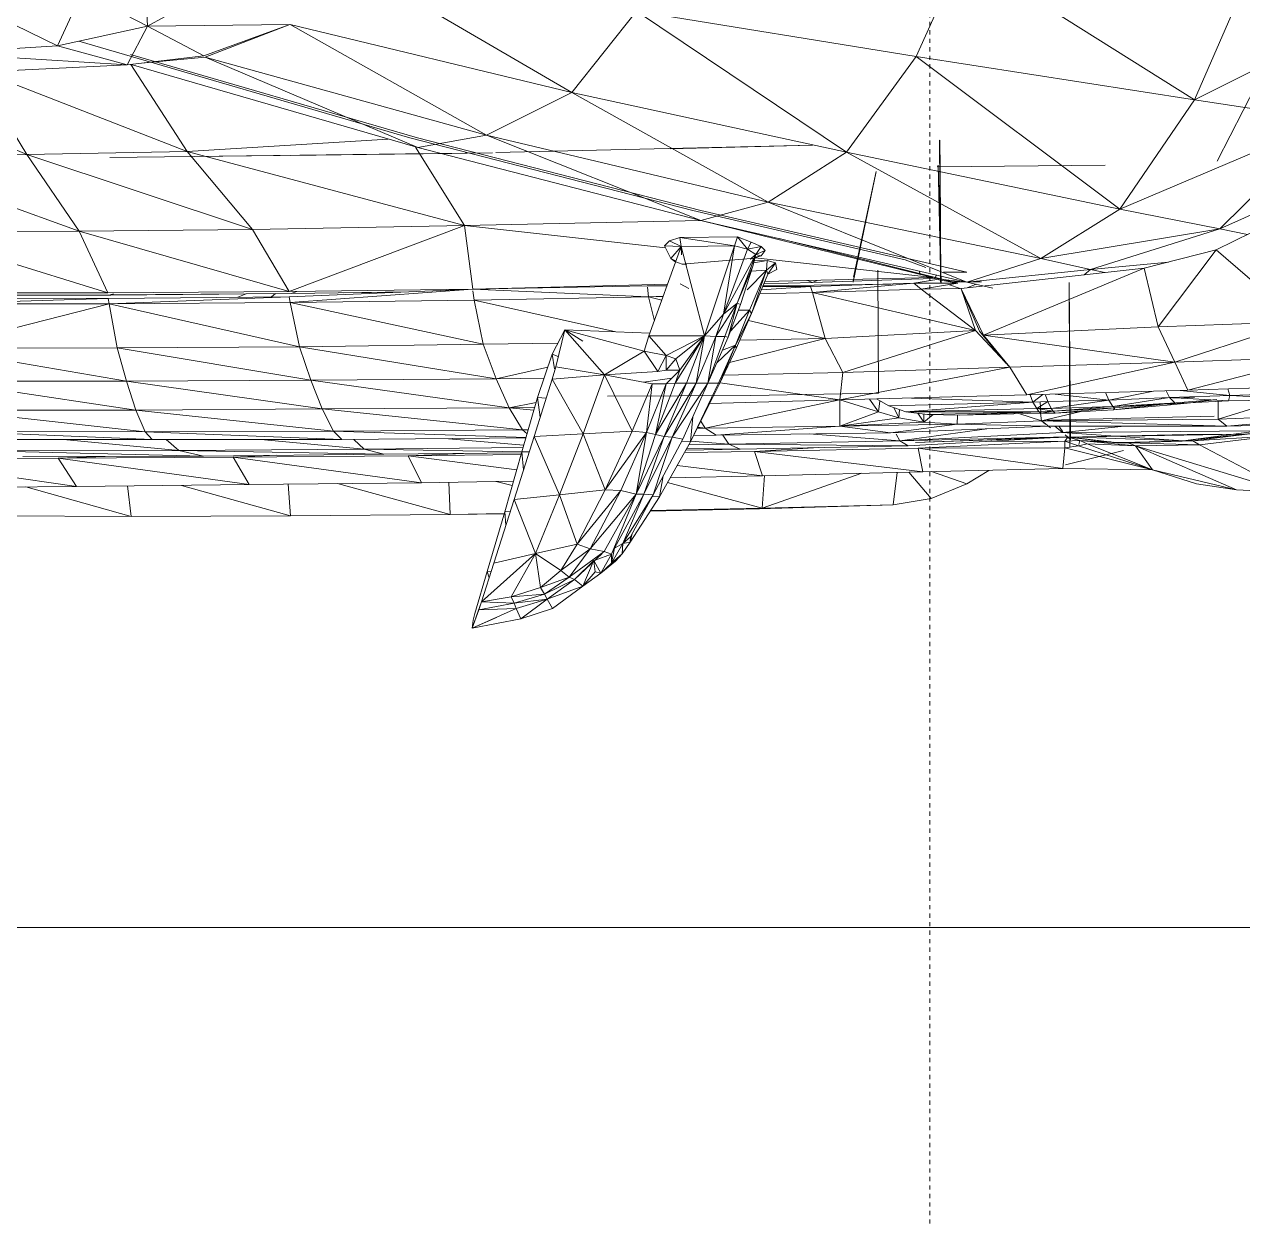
# Model space of a CAD drawing. Header units: inches. Extents: x -4830 to -242, y 9551 to 12925.
# Drawn here: x -1980.05 to -1944.21, y 12368.53 to 12403.65 of the extents above; entities that cross this region are included whole.
import ezdxf

# ---------------------------------------------------------------- set-up
doc = ezdxf.new("R2010")
doc.units = ezdxf.units.IN
doc.header["$MEASUREMENT"] = 0
doc.linetypes.add('Aligning Line 1_8_', pattern=[0.25, 0.125, -0.125])
for name, color, linetype, lineweight in [('0-1', 7, 'Continuous', 5), ('0-2', 7, 'Continuous', 9), ('A-GENM', 5, 'Continuous', 9), ('C-TOPO', 7, 'Continuous', 9), ('G-ANNO-SYMB', 111, 'Aligning Line 1_8_', 9)]:
    doc.layers.add(name, color=color, linetype=linetype, lineweight=lineweight)

# ---------------------------------------------------------------- blocks, each defined once
blk = doc.blocks.new('Land_Rover_Evoque_-_SUV_Car_Vehicle_Automobile_13067 - Land Rover EVOQUE_dwg-V128-FLOOR PLAN - 2ND FLOOR')
at = {"layer": 'A-GENM'}
for p, q in [((0.65398, 1.26541), (0.58131, 1.41033)), ((0.88776, 1.40276), (0.89794, 1.28945)), ((0.88776, 1.40276), (0.89261, 1.28303)), ((0.89506, 1.38815), (0.89794, 1.28945)), ((0.65398, 1.26541), (0.66963, 1.36568)), ((0.75055, 1.28437), (0.66963, 1.36568)), ((0.73586, 1.20952), (0.66963, 1.36568)), ((0.66963, 1.36568), (0.75055, 1.28437)), ((0.75055, 1.28437), (0.71387, 1.36631)), ((0.86724, 1.36551), (0.8711, 1.26044)), ((0.86724, 1.36551), (0.8711, 1.26044)), ((0.8462, 1.35563), (0.85006, 1.25059)), ((0.8462, 1.35563), (0.8711, 1.26044)), ((0.87503, 1.29175), (0.87259, 1.35575)), ((0.87798, 1.35091), (0.87503, 1.29175)), ((0.87892, 1.2908), (0.87798, 1.35091)), ((0.70001, 1.28222), (0.57984, 1.34382)), ((0.76625, 1.28148), (0.81976, 1.34377)), ((0.82364, 1.23821), (0.81976, 1.34377)), ((0.81976, 1.34377), (0.85006, 1.25059)), ((0.74127, 1.33175), (0.76625, 1.28148)), ((0.89261, 1.28303), (0.87832, 1.32908)), ((0.91186, 1.26913), (0.94761, 1.33669)), ((0.91267, 1.22127), (0.94761, 1.33669)), ((0.94761, 1.33669), (0.9455, 1.29667)), ((0.90892, 1.2642), (0.90517, 1.32375)), ((0.91186, 1.26913), (0.90517, 1.32375)), ((0.90259, 1.16688), (0.90125, 1.31346)), ((0.90125, 1.31346), (0.90894, 1.25688)), ((0.90223, 1.31884), (0.90894, 1.25688)), ((0.90223, 1.31884), (0.90892, 1.2642)), ((0.56958, 1.30223), (0.65398, 1.26541)), ((0.75055, 1.28437), (0.75463, 1.30487)), ((0.90394, 1.30038), (0.90419, 1.25989)), ((0.90394, 1.30038), (0.90614, 1.17096)), ((0.91267, 1.22127), (0.9455, 1.29667)), ((0.93062, 1.2341), (0.9455, 1.29667)), ((0.9455, 1.29667), (0.94094, 1.2669)), ((0.73586, 1.20952), (0.75055, 1.28437)), ((0.78092, 1.18771), (0.75055, 1.28437)), ((0.77261, 1.15055), (0.75055, 1.28437)), ((0.75055, 1.28437), (0.78092, 1.18771)), ((0.87001, 1.29021), (0.87503, 1.29175)), ((0.87126, 1.25473), (0.87503, 1.29175)), ((0.87892, 1.2908), (0.87503, 1.29175)), ((0.87647, 1.24681), (0.87503, 1.29175)), ((0.87892, 1.2908), (0.87647, 1.24681)), ((0.88087, 1.25121), (0.87892, 1.2908)), ((0.89261, 1.28303), (0.8793, 1.28299)), ((0.89794, 1.28945), (0.89261, 1.28303)), ((0.894, 1.15111), (0.89261, 1.28303)), ((0.894, 1.15111), (0.89794, 1.28945)), ((0.8979, 1.15604), (0.89794, 1.28945)), ((0.76625, 1.28148), (0.77997, 1.22779)), ((0.76625, 1.28148), (0.82364, 1.23821)), ((0.88037, 1.25174), (0.87793, 1.282)), ((0.88035, 1.26246), (0.87793, 1.282)), ((0.89345, 1.15554), (0.89033, 1.27994)), ((0.54511, 1.0919), (0.65398, 1.26541)), ((0.65398, 1.26541), (0.62165, 1.05751)), ((0.65398, 1.26541), (0.73586, 1.20952)), ((0.87641, 1.2654), (0.8769, 1.24926)), ((0.90892, 1.2642), (0.91186, 1.26913)), ((0.91022, 1.21588), (0.91186, 1.26913)), ((0.91267, 1.22127), (0.91186, 1.26913)), ((0.93062, 1.2341), (0.94094, 1.2669)), ((0.85006, 1.25059), (0.8711, 1.26044)), ((0.87447, 1.14023), (0.8711, 1.26044)), ((0.8711, 1.26044), (0.87447, 1.14023)), ((0.8823, 1.24488), (0.88035, 1.26246)), ((0.90259, 1.16688), (0.90894, 1.25688)), ((0.90419, 1.25989), (0.90611, 1.17047)), ((0.90584, 1.17088), (0.90894, 1.25688)), ((0.90894, 1.25688), (0.90892, 1.2642)), ((0.90892, 1.2642), (0.9102, 1.2098)), ((0.90892, 1.2642), (0.91022, 1.21588)), ((0.90894, 1.25688), (0.91024, 1.20807)), ((0.82364, 1.23821), (0.85006, 1.25059)), ((0.82993, 1.10779), (0.85006, 1.25059)), ((0.85393, 1.12742), (0.85006, 1.25059)), ((0.87447, 1.14023), (0.85006, 1.25059)), ((0.87156, 1.24414), (0.87647, 1.24681)), ((0.88087, 1.25121), (0.87647, 1.24681)), ((0.88329, 1.20432), (0.87647, 1.24681)), ((0.87841, 1.20136), (0.87647, 1.24681)), ((0.88329, 1.20432), (0.88037, 1.25174)), ((0.88087, 1.25121), (0.88329, 1.20432)), ((0.88095, 1.24968), (0.8823, 1.24488)), ((0.78092, 1.18771), (0.77532, 1.246)), ((0.77997, 1.22779), (0.82364, 1.23821)), ((0.82993, 1.10779), (0.82364, 1.23821)), ((0.88572, 1.20484), (0.88124, 1.24414)), ((0.88425, 1.20577), (0.88159, 1.23722)), ((0.88572, 1.20484), (0.8823, 1.24488)), ((0.87182, 1.23465), (0.87841, 1.20136)), ((0.93062, 1.2341), (0.91104, 1.18514)), ((0.9125, 1.1788), (0.93062, 1.2341)), ((0.91267, 1.22127), (0.93062, 1.2341)), ((0.91395, 1.16856), (0.93062, 1.2341)), ((0.92962, 1.16717), (0.93062, 1.2341)), ((0.77997, 1.22779), (0.79512, 1.09104)), ((0.77997, 1.22779), (0.82993, 1.10779)), ((0.90859, 1.17975), (0.91267, 1.22127)), ((0.91022, 1.21588), (0.91267, 1.22127)), ((0.91267, 1.22127), (0.91104, 1.18514)), ((0.90259, 1.16688), (0.89792, 1.21299)), ((0.91022, 1.21588), (0.90973, 1.205)), ((0.91024, 1.20807), (0.91022, 1.21588)), ((0.91596, 1.21234), (0.92667, 1.16912)), ((0.62165, 1.05751), (0.73586, 1.20952)), ((0.73586, 1.20952), (0.69328, 1.0055)), ((0.73586, 1.20952), (0.77261, 1.15055)), ((0.87283, 1.19894), (0.87841, 1.20136)), ((0.87388, 1.16123), (0.87841, 1.20136)), ((0.88329, 1.20432), (0.87841, 1.20136)), ((0.88474, 1.15838), (0.87841, 1.20136)), ((0.87936, 1.1559), (0.87841, 1.20136)), ((0.88329, 1.20432), (0.88425, 1.20577)), ((0.88329, 1.20432), (0.88474, 1.15838)), ((0.88329, 1.20432), (0.88669, 1.15986)), ((0.88815, 1.16134), (0.88425, 1.20577)), ((0.88572, 1.20484), (0.88425, 1.20577)), ((0.88425, 1.20577), (0.88669, 1.15986)), ((0.88815, 1.16134), (0.88572, 1.20484)), ((0.90584, 1.17088), (0.91024, 1.20807)), ((0.90634, 1.17273), (0.91024, 1.20807)), ((0.91024, 1.20807), (0.90859, 1.17975)), ((0.90963, 1.20295), (0.90859, 1.17975)), ((0.703, 1.19874), (0.70423, 1.07359)), ((0.78092, 1.18771), (0.78321, 1.19844)), ((0.77261, 1.15055), (0.78092, 1.18771)), ((0.77261, 1.15055), (0.78092, 1.18771)), ((0.78092, 1.18771), (0.7902, 1.0954)), ((0.78092, 1.18771), (0.78493, 1.1829)), ((0.7902, 1.0954), (0.78092, 1.18771)), ((0.90859, 1.17975), (0.91104, 1.18514)), ((0.9125, 1.1788), (0.91104, 1.18514)), ((0.894, 1.15111), (0.88713, 1.17959)), ((0.90666, 1.17281), (0.90859, 1.17975)), ((0.90906, 1.16852), (0.90859, 1.17975)), ((0.90859, 1.17975), (0.91167, 1.179)), ((0.90906, 1.16852), (0.9125, 1.1788)), ((0.91395, 1.16856), (0.9125, 1.1788)), ((0.79065, 1.17176), (0.90846, 1.17283)), ((0.90783, 1.17273), (0.79065, 1.17176)), ((0.79065, 1.17176), (0.9139, 1.1724)), ((0.79065, 1.17176), (0.90849, 1.17236)), ((0.90259, 1.16688), (0.8979, 1.16106)), ((0.89823, 1.16438), (0.90201, 1.16711)), ((0.90153, 1.1727), (0.90783, 1.17273)), ((0.90259, 1.16688), (0.90891, 1.04523)), ((0.90424, 1.16872), (0.90783, 1.17273)), ((0.90584, 1.17088), (0.91003, 1.05711)), ((0.90584, 1.17088), (0.91263, 1.05167)), ((0.90585, 1.17052), (0.90891, 1.04523)), ((0.90614, 1.17096), (0.91003, 1.05711)), ((0.90614, 1.17085), (0.90647, 1.15991)), ((0.9062, 1.17091), (0.90906, 1.16852)), ((0.90783, 1.17273), (0.90846, 1.17283)), ((0.90906, 1.16852), (0.91395, 1.16856)), ((0.90906, 1.16852), (0.91439, 1.05909)), ((0.90906, 1.16852), (0.90929, 1.11038)), ((0.91395, 1.16856), (0.92962, 1.16717)), ((0.91395, 1.16856), (0.91439, 1.05909)), ((0.92962, 1.16717), (0.91439, 1.05909)), ((0.92962, 1.16717), (0.93199, 1.06259)), ((0.87467, 1.15409), (0.87936, 1.1559)), ((0.88474, 1.15838), (0.87936, 1.1559)), ((0.88474, 1.14764), (0.87936, 1.1559)), ((0.87936, 1.1559), (0.87986, 1.14468)), ((0.88474, 1.15838), (0.88669, 1.15986)), ((0.88474, 1.14764), (0.88669, 1.15986)), ((0.88474, 1.15838), (0.88474, 1.14764)), ((0.88815, 1.16134), (0.88669, 1.15986)), ((0.88669, 1.15986), (0.88718, 1.14913)), ((0.88669, 1.15986), (0.88814, 1.15058)), ((0.88815, 1.16134), (0.88814, 1.15058)), ((0.89917, 1.15786), (0.89521, 1.15292)), ((0.8979, 1.15604), (0.90275, 1.03829)), ((0.69328, 1.0055), (0.77261, 1.15055)), ((0.77261, 1.15055), (0.7305, 0.94701)), ((0.7305, 0.94701), (0.77261, 1.15055)), ((0.7902, 1.0954), (0.77261, 1.15055)), ((0.87414, 1.152), (0.87986, 1.14468)), ((0.88814, 1.15058), (0.8798, 1.15007)), ((0.88474, 1.14764), (0.87986, 1.14468)), ((0.88474, 1.14764), (0.87986, 1.14468)), ((0.88474, 1.14764), (0.88718, 1.14913)), ((0.88474, 1.14764), (0.88718, 1.14913)), ((0.88474, 1.14764), (0.88713, 1.04989)), ((0.88718, 1.14913), (0.88713, 1.04989)), ((0.88718, 1.14913), (0.88814, 1.15058)), ((0.88718, 1.14913), (0.88814, 1.15058)), ((0.88718, 1.14913), (0.88959, 1.09)), ((0.88718, 1.14913), (0.8891, 1.06606)), ((0.894, 1.15111), (0.88812, 1.15045)), ((0.88814, 1.15058), (0.88959, 1.09)), ((0.894, 1.15111), (0.88853, 1.13421)), ((0.89636, 1.15409), (0.894, 1.15111)), ((0.89636, 1.15409), (0.894, 1.15111)), ((0.894, 1.15111), (0.89643, 1.08806)), ((0.89785, 1.15409), (0.89643, 1.08806)), ((0.85393, 1.12742), (0.87447, 1.14023)), ((0.87441, 1.14256), (0.87986, 1.14468)), ((0.87441, 1.14256), (0.87986, 1.14468)), ((0.87447, 1.14023), (0.87832, 1.00049)), ((0.87986, 1.14468), (0.87684, 1.05406)), ((0.87986, 1.14468), (0.88713, 1.04989)), ((0.87986, 1.14468), (0.88273, 1.03718)), ((0.85393, 1.12742), (0.8265, 1.10189)), ((0.85074, 1.12445), (0.827, 1.10484)), ((0.82993, 1.10779), (0.85393, 1.12742)), ((0.85393, 1.12742), (0.87832, 1.00049)), ((0.85393, 1.12742), (0.85779, 1.00282)), ((0.7902, 1.0954), (0.79467, 1.11477)), ((0.89978, 1.1104), (0.90891, 1.04523)), ((0.94108, 1.09546), (0.93088, 1.11171)), ((0.79001, 1.10633), (0.79005, 1.09814)), ((0.79178, 1.10223), (0.7946, 1.09567)), ((0.79538, 1.09113), (0.8265, 1.10189)), ((0.79539, 1.09117), (0.82993, 1.10779)), ((0.827, 1.10484), (0.79539, 1.09116)), ((0.8265, 1.10189), (0.79559, 1.0612)), ((0.8265, 1.10189), (0.79798, 0.98011)), ((0.8265, 1.10189), (0.85779, 1.00282)), ((0.8265, 1.10189), (0.83232, 0.98952)), ((0.54511, 1.0919), (0.62165, 1.05751)), ((0.7305, 0.94701), (0.7902, 1.0954)), ((0.78283, 1.09537), (0.73682, 0.89669)), ((0.7902, 1.0954), (0.74418, 0.89673)), ((0.74418, 0.89673), (0.7902, 1.0954)), ((0.78278, 1.07806), (0.78283, 1.09537)), ((0.78999, 1.09263), (0.78825, 1.07774)), ((0.79007, 1.0848), (0.78999, 1.09263)), ((0.79006, 1.09481), (0.79011, 1.08499)), ((0.80233, 1.09353), (0.79949, 1.09293)), ((0.93185, 1.0689), (0.94108, 1.09546)), ((0.95186, 1.06864), (0.94108, 1.09546)), ((0.79099, 1.08872), (0.78679, 1.0719)), ((0.79099, 1.08872), (0.78809, 1.07634)), ((0.79099, 1.08872), (0.78819, 1.07692)), ((0.79099, 1.08872), (0.78824, 1.07289)), ((0.79099, 1.08872), (0.79559, 1.0612)), ((0.79099, 1.08872), (0.79117, 1.0558)), ((0.79513, 1.09039), (0.79217, 1.08161)), ((0.79512, 1.09104), (0.79559, 1.0612)), ((0.88959, 1.09), (0.8891, 1.06606)), ((0.89643, 1.08806), (0.88956, 1.08834)), ((0.89496, 1.06315), (0.89643, 1.08806)), ((0.89785, 1.00061), (0.89643, 1.08806)), ((0.89643, 1.08806), (0.90275, 1.03829)), ((0.68413, 1.07508), (0.79016, 1.07562)), ((0.68413, 1.07508), (0.68452, 1.07533)), ((0.70566, 1.07545), (0.68452, 1.07533)), ((0.70299, 1.07407), (0.79104, 1.07615)), ((0.70299, 1.07407), (0.79057, 1.07588)), ((0.70299, 1.07407), (0.70423, 1.07359)), ((0.79057, 1.07588), (0.70566, 1.07545)), ((0.78812, 1.07666), (0.78753, 1.0716)), ((0.78677, 1.06996), (0.74418, 0.89673)), ((0.78679, 1.07189), (0.75775, 0.95532)), ((0.77206, 0.93726), (0.78677, 1.06996)), ((0.77929, 1.06468), (0.77353, 1.04937)), ((0.78678, 1.07092), (0.78087, 1.04593)), ((0.78493, 1.07265), (0.78753, 1.0716)), ((0.78993, 0.94448), (0.78677, 1.06996)), ((0.78805, 1.05401), (0.78753, 1.0716)), ((0.78824, 1.07289), (0.79117, 1.0558)), ((0.8891, 1.06606), (0.88713, 1.04989)), ((0.89496, 1.06315), (0.88918, 1.07022)), ((0.93225, 1.05206), (0.95186, 1.06864)), ((0.95675, 1.04031), (0.95186, 1.06864)), ((0.62165, 1.05751), (0.58787, 0.84865)), ((0.62165, 1.05751), (0.69328, 1.0055)), ((0.7843, 1.06018), (0.78202, 1.06007)), ((0.78255, 1.05278), (0.7843, 1.06018)), ((0.78513, 1.06369), (0.7843, 1.06018)), ((0.79117, 1.0558), (0.79559, 1.0612)), ((0.79358, 0.9786), (0.79117, 1.0558)), ((0.79117, 1.0558), (0.79798, 0.98011)), ((0.79798, 0.98011), (0.79559, 1.0612)), ((0.79798, 0.98011), (0.79559, 1.0612)), ((0.89496, 1.06315), (0.8882, 1.05872)), ((0.89496, 1.06315), (0.88876, 1.06325)), ((0.89154, 1.04457), (0.89496, 1.06315)), ((0.89785, 1.00061), (0.89496, 1.06315)), ((0.93199, 1.06259), (0.91439, 1.05909)), ((0.91679, 0.93692), (0.91439, 1.05909)), ((0.93199, 1.06259), (0.91679, 0.93692)), ((0.93487, 0.9429), (0.93199, 1.06259)), ((0.77353, 1.04937), (0.73681, 0.89084)), ((0.79058, 0.98023), (0.78805, 1.05401)), ((0.88713, 1.04989), (0.88273, 1.03718)), ((0.91263, 1.05167), (0.90891, 1.04523)), ((0.91128, 0.91769), (0.91263, 1.05167)), ((0.91502, 0.92609), (0.91263, 1.05167)), ((0.79171, 1.03867), (0.79309, 0.94319)), ((0.87756, 1.02794), (0.88273, 1.03718)), ((0.89154, 1.04457), (0.884, 1.04085)), ((0.89154, 1.04457), (0.88546, 1.04507)), ((0.88715, 1.02939), (0.89154, 1.04457)), ((0.89785, 1.00061), (0.89154, 1.04457)), ((0.89785, 1.00061), (0.90275, 1.03829)), ((0.90463, 0.90829), (0.90275, 1.03829)), ((0.90362, 0.97766), (0.90891, 1.04523)), ((0.90376, 1.04268), (0.90891, 1.04523)), ((0.91128, 0.91769), (0.90891, 1.04523)), ((0.93246, 1.04342), (0.95675, 1.04031)), ((0.95675, 1.04031), (0.95958, 0.94066)), ((0.95914, 0.9426), (0.95675, 1.04031)), ((0.78135, 1.02899), (0.78133, 1.029)), ((0.78135, 1.02899), (0.87312, 1.02932)), ((0.87314, 1.02932), (0.87503, 0.93405)), ((0.87771, 1.0226), (0.88715, 1.02939)), ((0.87832, 1.00049), (0.88715, 1.02939)), ((0.88715, 1.02939), (0.879, 1.03051)), ((0.89785, 1.00061), (0.88715, 1.02939)), ((0.70767, 1.02757), (0.78665, 1.01063)), ((0.70767, 1.02757), (0.79029, 1.0105)), ((0.95914, 0.9426), (0.93309, 1.01692)), ((0.69328, 1.0055), (0.58787, 0.84865)), ((0.69328, 1.0055), (0.64869, 0.8005)), ((0.69328, 1.0055), (0.7305, 0.94701)), ((0.85779, 1.00282), (0.83232, 0.98952)), ((0.87832, 1.00049), (0.85779, 1.00282)), ((0.85982, 0.9137), (0.85779, 1.00282)), ((0.87832, 1.00049), (0.8655, 0.91106)), ((0.87832, 1.00049), (0.89785, 1.00061)), ((0.87832, 1.00049), (0.88084, 0.9034)), ((0.87832, 1.00049), (0.89929, 0.89995)), ((0.89929, 0.89995), (0.89785, 1.00061)), ((0.89785, 1.00061), (0.90463, 0.90829)), ((0.78895, 0.98366), (0.79058, 0.98023)), ((0.83232, 0.98952), (0.79798, 0.98011)), ((0.83232, 0.98952), (0.8189, 0.93239)), ((0.85034, 0.91813), (0.83232, 0.98952)), ((0.83232, 0.98952), (0.83355, 0.92583)), ((0.91679, 0.93692), (0.91391, 0.98483)), ((0.69069, 0.87382), (0.68802, 0.98005)), ((0.69348, 0.74372), (0.68802, 0.98005)), ((0.78913, 0.97635), (0.79058, 0.98023)), ((0.79164, 0.94378), (0.79058, 0.98023)), ((0.79343, 0.94305), (0.79358, 0.9786)), ((0.79358, 0.9786), (0.79798, 0.98011)), ((0.79358, 0.9786), (0.79594, 0.94201)), ((0.79907, 0.94073), (0.79798, 0.98011)), ((0.79907, 0.94073), (0.79798, 0.98011)), ((0.7305, 0.94701), (0.64869, 0.8005)), ((0.7305, 0.94701), (0.68055, 0.73659)), ((0.68055, 0.73659), (0.7305, 0.94701)), ((0.74418, 0.89673), (0.7305, 0.94701)), ((0.77597, 0.95262), (0.77402, 0.94627)), ((0.77402, 0.94627), (0.77449, 0.93659)), ((0.77577, 0.93624), (0.77402, 0.94627)), ((0.78137, 0.94578), (0.77402, 0.94627)), ((0.78087, 0.95361), (0.77597, 0.95262)), ((0.78431, 0.94679), (0.77597, 0.95262)), ((0.78137, 0.94578), (0.77597, 0.95262)), ((0.78431, 0.94679), (0.78087, 0.95361)), ((0.78431, 0.94679), (0.78137, 0.94578)), ((0.81376, 0.93469), (0.78431, 0.94679)), ((0.76033, 0.93444), (0.76376, 0.94182)), ((0.76376, 0.94182), (0.76669, 0.94475)), ((0.76964, 0.93793), (0.76376, 0.94182)), ((0.76573, 0.93152), (0.76376, 0.94182)), ((0.76964, 0.93793), (0.76573, 0.93152)), ((0.76669, 0.94475), (0.7706, 0.94185)), ((0.76964, 0.93793), (0.76669, 0.94475)), ((0.76964, 0.93793), (0.7706, 0.94185)), ((0.76964, 0.93793), (0.77847, 0.9355)), ((0.76964, 0.93793), (0.77306, 0.93351)), ((0.76964, 0.93793), (0.80596, 0.92387)), ((0.76964, 0.93793), (0.81431, 0.91362)), ((0.7706, 0.94185), (0.77173, 0.93735)), ((0.77306, 0.93351), (0.7706, 0.94185)), ((0.782, 0.93436), (0.78137, 0.94578)), ((0.81376, 0.93469), (0.78137, 0.94578)), ((0.78137, 0.94578), (0.81131, 0.93319)), ((0.78137, 0.94578), (0.79601, 0.93125)), ((0.93487, 0.9429), (0.91679, 0.93692)), ((0.93487, 0.9429), (0.92715, 0.8791)), ((0.95914, 0.9426), (0.93484, 0.94431)), ((0.93645, 0.87383), (0.93487, 0.9429)), ((0.93995, 0.87185), (0.95914, 0.9426)), ((0.96088, 0.8592), (0.95914, 0.9426)), ((0.95914, 0.9426), (0.95958, 0.94066)), ((0.96131, 0.85891), (0.95958, 0.94066)), ((0.96099, 0.85912), (0.95958, 0.94066)), ((0.96131, 0.85891), (0.95958, 0.94066)), ((0.75642, 0.92414), (0.76033, 0.93444)), ((0.75642, 0.92414), (0.76573, 0.93152)), ((0.76573, 0.93152), (0.76033, 0.93444)), ((0.76328, 0.92176), (0.76573, 0.93152)), ((0.76573, 0.93152), (0.81431, 0.91362)), ((0.77695, 0.88274), (0.77256, 0.93403)), ((0.77847, 0.9355), (0.80693, 0.92631)), ((0.80596, 0.92387), (0.77847, 0.9355)), ((0.81131, 0.93319), (0.8113, 0.92468)), ((0.81131, 0.93319), (0.8113, 0.92468)), ((0.81376, 0.93469), (0.81131, 0.93319)), ((0.81376, 0.93469), (0.81131, 0.93319)), ((0.83733, 0.92254), (0.81131, 0.93319)), ((0.82689, 0.91885), (0.81131, 0.93319)), ((0.83977, 0.92305), (0.81376, 0.93469)), ((0.83733, 0.92254), (0.81376, 0.93469)), ((0.87503, 0.93403), (0.87503, 0.93405)), ((0.87503, 0.93403), (0.87544, 0.82702)), ((0.91756, 0.88452), (0.91679, 0.93692)), ((0.7569, 0.88116), (0.75642, 0.92414)), ((0.76328, 0.92176), (0.75642, 0.92414)), ((0.76328, 0.92176), (0.7569, 0.88116)), ((0.76376, 0.88216), (0.76328, 0.92176)), ((0.83051, 0.89951), (0.76328, 0.92176)), ((0.76328, 0.92176), (0.81431, 0.91362)), ((0.80596, 0.92387), (0.80693, 0.92631)), ((0.80596, 0.92387), (0.80693, 0.92631)), ((0.80596, 0.92387), (0.81431, 0.91362)), ((0.80596, 0.92387), (0.81431, 0.91362)), ((0.83147, 0.91714), (0.80596, 0.92387)), ((0.83097, 0.91468), (0.80596, 0.92387)), ((0.80596, 0.92387), (0.83044, 0.90818)), ((0.83147, 0.91714), (0.80693, 0.92631)), ((0.83977, 0.92305), (0.83733, 0.92254)), ((0.83733, 0.92254), (0.86578, 0.91093)), ((0.83733, 0.92254), (0.86579, 0.90995)), ((0.83733, 0.92254), (0.85048, 0.90881)), ((0.83733, 0.92254), (0.84116, 0.91289)), ((0.83977, 0.92305), (0.86578, 0.91093)), ((0.91502, 0.92609), (0.91128, 0.91769)), ((0.91465, 0.88617), (0.91502, 0.92609)), ((0.91576, 0.88554), (0.91502, 0.92609)), ((0.83099, 0.90783), (0.81431, 0.91362)), ((0.83051, 0.89951), (0.81431, 0.91362)), ((0.83099, 0.90783), (0.81431, 0.91362)), ((0.83147, 0.91714), (0.83097, 0.91468)), ((0.83097, 0.91468), (0.86581, 0.90209)), ((0.83097, 0.91468), (0.83099, 0.90783)), ((0.83147, 0.91714), (0.86581, 0.90209)), ((0.86578, 0.91093), (0.90946, 0.88911)), ((0.86578, 0.91093), (0.86579, 0.90995)), ((0.86579, 0.90995), (0.90946, 0.88911)), ((0.86579, 0.90995), (0.86579, 0.90209)), ((0.90456, 0.91309), (0.91128, 0.91769)), ((0.90911, 0.88924), (0.91128, 0.91769)), ((0.91182, 0.88777), (0.91128, 0.91769)), ((0.83051, 0.89951), (0.83099, 0.90783)), ((0.86583, 0.8933), (0.83099, 0.90783)), ((0.86583, 0.8933), (0.83099, 0.90783)), ((0.86581, 0.90209), (0.83099, 0.90783)), ((0.86581, 0.90209), (0.90752, 0.88321)), ((0.86581, 0.90209), (0.86583, 0.8933)), ((0.86581, 0.90209), (0.90605, 0.87536)), ((0.89929, 0.89995), (0.90463, 0.90829)), ((0.90486, 0.8914), (0.90463, 0.90829)), ((0.68055, 0.73659), (0.74418, 0.89673)), ((0.73682, 0.89669), (0.68247, 0.68529)), ((0.74418, 0.89673), (0.68983, 0.68534)), ((0.68983, 0.68534), (0.74418, 0.89673)), ((0.74802, 0.72034), (0.74418, 0.89673)), ((0.76376, 0.88216), (0.83051, 0.89951)), ((0.83048, 0.85798), (0.83051, 0.89951)), ((0.85602, 0.88103), (0.83051, 0.89951)), ((0.86585, 0.87768), (0.83051, 0.89951)), ((0.83051, 0.89951), (0.84768, 0.87808)), ((0.83051, 0.89951), (0.84521, 0.87074)), ((0.83051, 0.89951), (0.86583, 0.88599)), ((0.83051, 0.89951), (0.86583, 0.8933)), ((0.90605, 0.87536), (0.86583, 0.8933)), ((0.86583, 0.88599), (0.86583, 0.8933)), ((0.90558, 0.86927), (0.86583, 0.8933)), ((0.86583, 0.8933), (0.90605, 0.87536)), ((0.89406, 0.8968), (0.89929, 0.89995)), ((0.89873, 0.89447), (0.89929, 0.89995)), ((0.89935, 0.89415), (0.89929, 0.89995)), ((0.89929, 0.89995), (0.89963, 0.89402)), ((0.73681, 0.89084), (0.68243, 0.67947)), ((0.76376, 0.88216), (0.76984, 0.88242)), ((0.77695, 0.88274), (0.77497, 0.87737)), ((0.77693, 0.88617), (0.77695, 0.88274)), ((0.79504, 0.8877), (0.79158, 0.88135)), ((0.86585, 0.87768), (0.86583, 0.88599)), ((0.86583, 0.88599), (0.9041, 0.86289)), ((0.86583, 0.88599), (0.90558, 0.86927)), ((0.90946, 0.88911), (0.89101, 0.89069)), ((0.90752, 0.88321), (0.90608, 0.87554)), ((0.90752, 0.88321), (0.94923, 0.86112)), ((0.90946, 0.88911), (0.90903, 0.88241)), ((0.95068, 0.86578), (0.90946, 0.88911)), ((0.76376, 0.88216), (0.7569, 0.88116)), ((0.7569, 0.88116), (0.75931, 0.87335)), ((0.76376, 0.88216), (0.75931, 0.87335)), ((0.76376, 0.88216), (0.76324, 0.8697)), ((0.76324, 0.8697), (0.77253, 0.87439)), ((0.83048, 0.85798), (0.76376, 0.88216)), ((0.76376, 0.88216), (0.77253, 0.87439)), ((0.77457, 0.87824), (0.77253, 0.87439)), ((0.77253, 0.87439), (0.77497, 0.87737)), ((0.84768, 0.87808), (0.84521, 0.87074)), ((0.85602, 0.88103), (0.84768, 0.87808)), ((0.84768, 0.87808), (0.85603, 0.87078)), ((0.85602, 0.88103), (0.86633, 0.87081)), ((0.85602, 0.88103), (0.85603, 0.87078)), ((0.85602, 0.88103), (0.86585, 0.87768)), ((0.8651, 0.85399), (0.86209, 0.87502)), ((0.86585, 0.87768), (0.9041, 0.86289)), ((0.86585, 0.87768), (0.86633, 0.87081)), ((0.90558, 0.86927), (0.90605, 0.87536)), ((0.94875, 0.85427), (0.90605, 0.87536)), ((0.94875, 0.85427), (0.90605, 0.87536)), ((0.94923, 0.86112), (0.90605, 0.87536)), ((0.74802, 0.72034), (0.76465, 0.87041)), ((0.75936, 0.87331), (0.76324, 0.8697)), ((0.79542, 0.72644), (0.79176, 0.87201)), ((0.79305, 0.85669), (0.79311, 0.87152)), ((0.80065, 0.86879), (0.80136, 0.85769)), ((0.80136, 0.85769), (0.80106, 0.86864)), ((0.80136, 0.85769), (0.80106, 0.86864)), ((0.80371, 0.86768), (0.80136, 0.85769)), ((0.83048, 0.85798), (0.84521, 0.87074)), ((0.84178, 0.85435), (0.84521, 0.87074)), ((0.84178, 0.85435), (0.857, 0.86465)), ((0.84521, 0.87074), (0.85603, 0.87078)), ((0.84521, 0.87074), (0.857, 0.86465)), ((0.85603, 0.87078), (0.857, 0.86465)), ((0.85945, 0.82485), (0.857, 0.86465)), ((0.86632, 0.86029), (0.86633, 0.87081)), ((0.9041, 0.86289), (0.86633, 0.87081)), ((0.90264, 0.85627), (0.86633, 0.87081)), ((0.9041, 0.86289), (0.90558, 0.86927)), ((0.90558, 0.86927), (0.94876, 0.8484)), ((0.90558, 0.86927), (0.94875, 0.85427)), ((0.95068, 0.86578), (0.93506, 0.86862)), ((0.95068, 0.86578), (0.95048, 0.86044)), ((0.95068, 0.86578), (0.98455, 0.84391)), ((0.79305, 0.85669), (0.79542, 0.72644)), ((0.79415, 0.85683), (0.80136, 0.85769)), ((0.79542, 0.72644), (0.80136, 0.85769)), ((0.81918, 0.86207), (0.80136, 0.85769)), ((0.80374, 0.72746), (0.80136, 0.85769)), ((0.80374, 0.72746), (0.80136, 0.85769)), ((0.82834, 0.85876), (0.82602, 0.79518)), ((0.84178, 0.85435), (0.83048, 0.85798)), ((0.85945, 0.82485), (0.86632, 0.86029)), ((0.86632, 0.86029), (0.90168, 0.84553)), ((0.86632, 0.86029), (0.90264, 0.85627)), ((0.90168, 0.84553), (0.90264, 0.85627)), ((0.9041, 0.86289), (0.90264, 0.85627)), ((0.94876, 0.8484), (0.90264, 0.85627)), ((0.90264, 0.85627), (0.94533, 0.82539)), ((0.90264, 0.85627), (0.94582, 0.8369)), ((0.9041, 0.86289), (0.94876, 0.8484)), ((0.94923, 0.86112), (0.94875, 0.85427)), ((0.94923, 0.86112), (0.98062, 0.84415)), ((0.94923, 0.86112), (0.98553, 0.83853)), ((0.64869, 0.8005), (0.58787, 0.84865)), ((0.84178, 0.85435), (0.82602, 0.79518)), ((0.84178, 0.85435), (0.85945, 0.82485)), ((0.94876, 0.8484), (0.94582, 0.8369)), ((0.94876, 0.8484), (0.94875, 0.85427)), ((0.94875, 0.85427), (0.98899, 0.8322)), ((0.94875, 0.85427), (0.98553, 0.83853)), ((0.94876, 0.8484), (0.99143, 0.82461)), ((0.94876, 0.8484), (0.98947, 0.81409)), ((0.94876, 0.8484), (0.9934, 0.83001)), ((0.85945, 0.82485), (0.90168, 0.84553)), ((0.90364, 0.80889), (0.90168, 0.84553)), ((0.90168, 0.84553), (0.94533, 0.82539)), ((0.97801, 0.84556), (0.98455, 0.84391)), ((0.98062, 0.84415), (0.98455, 0.84391)), ((0.98062, 0.84415), (0.98553, 0.83853)), ((0.98455, 0.84391), (0.99337, 0.8381)), ((0.98553, 0.83853), (0.98455, 0.84391)), ((0.98553, 0.83853), (0.98899, 0.8322)), ((0.98553, 0.83853), (0.99337, 0.8381)), ((0.98553, 0.83853), (1.00024, 0.83003)), ((0.99337, 0.8381), (0.99875, 0.83297)), ((0.99337, 0.8381), (1.00024, 0.83003)), ((0.82741, 0.83323), (0.80374, 0.72746)), ((0.94533, 0.82539), (0.94582, 0.8369)), ((0.98605, 0.8043), (0.94582, 0.8369)), ((0.94582, 0.8369), (0.98947, 0.81409)), ((0.98899, 0.8322), (1.00024, 0.83003)), ((0.9934, 0.83001), (0.98958, 0.83208)), ((0.99143, 0.82461), (0.9934, 0.83001)), ((1.00024, 0.83003), (0.9934, 0.83001)), ((0.99792, 0.8178), (0.9934, 0.83001)), ((1.00757, 0.822), (0.9934, 0.83001)), ((0.99644, 0.83449), (0.99875, 0.83297)), ((0.99644, 0.83449), (0.99875, 0.83297)), ((0.99875, 0.83297), (1.00024, 0.83003)), ((1.00757, 0.822), (0.99875, 0.83297)), ((1.00362, 0.82633), (0.99875, 0.83297)), ((0.99875, 0.83297), (1.00024, 0.83003)), ((1.00757, 0.822), (1.00024, 0.83003)), ((0.85945, 0.82485), (0.82602, 0.79518)), ((0.85945, 0.82485), (0.85355, 0.78842)), ((0.85945, 0.82485), (0.90364, 0.80889)), ((0.85945, 0.82485), (0.86288, 0.78577)), ((0.90364, 0.80889), (0.94533, 0.82539)), ((0.94926, 0.79119), (0.94533, 0.82539)), ((0.98605, 0.8043), (0.94533, 0.82539)), ((0.99143, 0.82461), (0.98947, 0.81409)), ((0.99143, 0.82461), (1.01057, 0.79852)), ((0.9929, 0.82307), (1.01252, 0.80246)), ((0.99865, 0.81703), (1.00757, 0.822)), ((1.00662, 0.81784), (1.00757, 0.822)), ((1.00757, 0.822), (1.0174, 0.8086)), ((0.98605, 0.8043), (0.98947, 0.81409)), ((1.01057, 0.79852), (0.98947, 0.81409)), ((1.00567, 0.79218), (0.98947, 0.81409)), ((0.99828, 0.81682), (1.01252, 0.80246)), ((0.99879, 0.81688), (1.00662, 0.81784)), ((0.99924, 0.81641), (1.0174, 0.8086)), ((1.00662, 0.81784), (1.0174, 0.8086)), ((0.82602, 0.79518), (0.83437, 0.80865)), ((0.90364, 0.80889), (0.86288, 0.78577)), ((0.90364, 0.80889), (0.90556, 0.77223)), ((0.90364, 0.80889), (0.94926, 0.79119)), ((0.94926, 0.79119), (0.98605, 0.8043)), ((0.99292, 0.77331), (0.98605, 0.8043)), ((1.00567, 0.79218), (0.98605, 0.8043)), ((1.01057, 0.79852), (1.01252, 0.80246)), ((1.01252, 0.80246), (1.0174, 0.8086)), ((1.02333, 0.78001), (1.01252, 0.80246)), ((1.01252, 0.80246), (1.02724, 0.78201)), ((1.0174, 0.8086), (1.03409, 0.78596)), ((1.0174, 0.8086), (1.02724, 0.78201)), ((0.64869, 0.8005), (0.55014, 0.63169)), ((0.64869, 0.8005), (0.59771, 0.58997)), ((0.64869, 0.8005), (0.68055, 0.73659)), ((0.84407, 0.78576), (0.82602, 0.79518)), ((0.82602, 0.79518), (0.85355, 0.78842)), ((0.99292, 0.77331), (1.00567, 0.79218)), ((1.01057, 0.79852), (1.00567, 0.79218)), ((1.0184, 0.77706), (1.00567, 0.79218)), ((1.0184, 0.77706), (1.01057, 0.79852)), ((1.02333, 0.78001), (1.01057, 0.79852)), ((0.8358, 0.79007), (0.83661, 0.7342)), ((0.84407, 0.78576), (0.8459, 0.7903)), ((0.84407, 0.78576), (0.85493, 0.78753)), ((0.87642, 0.77489), (0.84407, 0.78576)), ((0.85355, 0.78842), (0.86288, 0.78577)), ((0.85374, 0.78251), (0.86256, 0.74384)), ((0.86288, 0.78577), (0.90556, 0.77223)), ((0.90556, 0.77223), (0.94926, 0.79119)), ((0.94926, 0.79119), (0.95267, 0.75728)), ((0.94926, 0.79119), (0.99292, 0.77331)), ((1.02724, 0.78201), (1.03409, 0.78596)), ((1.03409, 0.78596), (1.04191, 0.76227)), ((0.86205, 0.77972), (0.86256, 0.74384)), ((0.87642, 0.77489), (0.877, 0.78129)), ((0.87642, 0.77489), (0.8911, 0.77681)), ((0.87642, 0.77489), (0.91716, 0.76307)), ((0.88028, 0.77377), (0.88408, 0.75373)), ((0.95267, 0.75728), (0.99292, 0.77331)), ((0.99292, 0.77331), (1.0184, 0.77706)), ((0.99292, 0.77331), (1.00027, 0.74205)), ((0.99292, 0.77331), (1.0292, 0.73287)), ((0.99292, 0.77331), (1.02527, 0.75508)), ((1.0184, 0.77706), (1.02333, 0.78001)), ((1.0184, 0.77706), (1.02527, 0.75508)), ((1.02333, 0.78001), (1.02724, 0.78201)), ((1.02333, 0.78001), (1.03019, 0.75733)), ((1.02333, 0.78001), (1.02527, 0.75508)), ((1.02724, 0.78201), (1.04191, 0.76227)), ((1.02724, 0.78201), (1.0341, 0.75882)), ((1.02724, 0.78201), (1.03019, 0.75733)), ((0.88368, 0.77279), (0.88408, 0.75373)), ((0.88408, 0.75373), (0.886, 0.77211)), ((0.9007, 0.76359), (0.90066, 0.76786)), ((0.9007, 0.76359), (0.90359, 0.76701)), ((0.9016, 0.62238), (0.90638, 0.7662)), ((0.90556, 0.77223), (0.95267, 0.75728)), ((0.9079, 0.62876), (0.90657, 0.76615)), ((0.90724, 0.70841), (0.91206, 0.76455)), ((0.91716, 0.76307), (0.91701, 0.76859)), ((0.91716, 0.76307), (0.93052, 0.76431)), ((0.88408, 0.75373), (0.9007, 0.76359)), ((0.88499, 0.6141), (0.9007, 0.76359)), ((0.9016, 0.62238), (0.9007, 0.76359)), ((0.91507, 0.64525), (0.91387, 0.76403)), ((0.91507, 0.64525), (0.91693, 0.76314)), ((0.96184, 0.75027), (0.91716, 0.76307)), ((0.91881, 0.65999), (0.91775, 0.76291)), ((0.92005, 0.67817), (0.91916, 0.7625)), ((0.93038, 0.75928), (0.92005, 0.67817)), ((0.94013, 0.68806), (0.93886, 0.75686)), ((0.9423, 0.75587), (0.9391, 0.74384)), ((0.95267, 0.75728), (1.00027, 0.74205)), ((1.03019, 0.75733), (1.02527, 0.75508)), ((1.0292, 0.73287), (1.02527, 0.75508)), ((1.0292, 0.73287), (1.03019, 0.75733)), ((1.0341, 0.75882), (1.03019, 0.75733)), ((1.03019, 0.75733), (1.03508, 0.73094)), ((1.04191, 0.76227), (1.0341, 0.75882)), ((1.0341, 0.75882), (1.03508, 0.73094)), ((1.0341, 0.75882), (1.04878, 0.72588)), ((1.04191, 0.76227), (1.04878, 0.72588)), ((0.86256, 0.74384), (0.88408, 0.75373)), ((0.86347, 0.60556), (0.88408, 0.75373)), ((0.88408, 0.75373), (0.88499, 0.6141)), ((0.96184, 0.75027), (0.9616, 0.75442)), ((0.96184, 0.75027), (0.97186, 0.75114)), ((1.00649, 0.73723), (0.96184, 0.75027)), ((0.9631, 0.7499), (0.96391, 0.7095)), ((0.96391, 0.7095), (0.96325, 0.74986)), ((0.69724, 0.45549), (0.69365, 0.74111)), ((0.69565, 0.59067), (0.69365, 0.74111)), ((0.86256, 0.74384), (0.83661, 0.7342)), ((0.86256, 0.74384), (0.8385, 0.59703)), ((0.86256, 0.74384), (0.86347, 0.60556)), ((1.00027, 0.74205), (1.0292, 0.73287)), ((1.00649, 0.73723), (1.00632, 0.74013)), ((1.00649, 0.73723), (1.01114, 0.7386)), ((1.03792, 0.72807), (1.00649, 0.73723)), ((1.04878, 0.72588), (1.04093, 0.7442)), ((0.68055, 0.73659), (0.59778, 0.59009)), ((0.68055, 0.73659), (0.62221, 0.52653)), ((0.68055, 0.73659), (0.62221, 0.52653)), ((0.68983, 0.68534), (0.68055, 0.73659)), ((0.83661, 0.7342), (0.80374, 0.72746)), ((0.83661, 0.7342), (0.80562, 0.59017)), ((0.83661, 0.7342), (0.8385, 0.59703)), ((1.0292, 0.73287), (1.03605, 0.73048)), ((1.0292, 0.73287), (1.03508, 0.73094)), ((1.03508, 0.73094), (1.04878, 0.72588)), ((1.04878, 0.72588), (1.03605, 0.73048)), ((1.04284, 0.72662), (1.03792, 0.72807)), ((0.74802, 0.72034), (0.68939, 0.6838)), ((0.69266, 0.51319), (0.74802, 0.72034)), ((0.74802, 0.72034), (0.79542, 0.72644)), ((0.75088, 0.5619), (0.74802, 0.72034)), ((0.74802, 0.72034), (0.79731, 0.58927)), ((0.79731, 0.58927), (0.79542, 0.72644)), ((0.79542, 0.72644), (0.80121, 0.58928)), ((0.79542, 0.72644), (0.80562, 0.59017)), ((0.7967, 0.7266), (0.80374, 0.72746)), ((0.80374, 0.72746), (0.80562, 0.59017)), ((0.80562, 0.59017), (0.80374, 0.72746)), ((0.92005, 0.67817), (0.9182, 0.71956)), ((1.04878, 0.72588), (1.04284, 0.72662)), ((0.69648, 0.51835), (0.69427, 0.71084)), ((0.69437, 0.67619), (0.69427, 0.71084)), ((0.93975, 0.70856), (0.96391, 0.7095)), ((0.96391, 0.7095), (0.94081, 0.62536)), ((0.96391, 0.7095), (0.96482, 0.59042)), ((0.68247, 0.68529), (0.62022, 0.47088)), ((0.68983, 0.68534), (0.62221, 0.52653)), ((0.68983, 0.68534), (0.62771, 0.47134)), ((0.68983, 0.68534), (0.62771, 0.47134)), ((0.94013, 0.68806), (0.92005, 0.67817)), ((0.94013, 0.68806), (0.92099, 0.54757)), ((0.94153, 0.55942), (0.94013, 0.68806)), ((0.68243, 0.67947), (0.61038, 0.43229)), ((0.69648, 0.51835), (0.69437, 0.67619)), ((0.79744, 0.67867), (0.79878, 0.59093)), ((0.92099, 0.54757), (0.92005, 0.67817)), ((0.79772, 0.67207), (0.79819, 0.62981)), ((0.69266, 0.51319), (0.68343, 0.66327)), ((0.91881, 0.65999), (0.91507, 0.64525)), ((0.91598, 0.50706), (0.91881, 0.65999)), ((0.92021, 0.52525), (0.91881, 0.65999)), ((0.90781, 0.63775), (0.91507, 0.64525)), ((0.90788, 0.56819), (0.91507, 0.64525)), ((0.91598, 0.50706), (0.91507, 0.64525)), ((0.9016, 0.62238), (0.9079, 0.62876)), ((0.90201, 0.48192), (0.9079, 0.62876)), ((0.90784, 0.48712), (0.9079, 0.62876)), ((0.88499, 0.6141), (0.9016, 0.62238)), ((0.88587, 0.47482), (0.9016, 0.62238)), ((0.90201, 0.48192), (0.9016, 0.62238)), ((0.86347, 0.60556), (0.88499, 0.6141)), ((0.86437, 0.46782), (0.88499, 0.6141)), ((0.88499, 0.6141), (0.88587, 0.47482)), ((0.8385, 0.59703), (0.86347, 0.60556)), ((0.86347, 0.60556), (0.8394, 0.46085)), ((0.86347, 0.60556), (0.86437, 0.46782)), ((0.79723, 0.59507), (0.79878, 0.59093)), ((0.8385, 0.59703), (0.80562, 0.59017)), ((0.8385, 0.59703), (0.80653, 0.45492)), ((0.8385, 0.59703), (0.8394, 0.46085)), ((0.59771, 0.58984), (0.59918, 0.48348)), ((0.59776, 0.58984), (0.62124, 0.52569)), ((0.59776, 0.58984), (0.62221, 0.52653)), ((0.62221, 0.52653), (0.59776, 0.58984)), ((0.75088, 0.5619), (0.79731, 0.58927)), ((0.75226, 0.43252), (0.79731, 0.58927)), ((0.79821, 0.45406), (0.79731, 0.58927)), ((0.79878, 0.59093), (0.79988, 0.45573)), ((0.80121, 0.58928), (0.80562, 0.59017)), ((0.80121, 0.58928), (0.80263, 0.45409)), ((0.80121, 0.58928), (0.80653, 0.45492)), ((0.80562, 0.59017), (0.80653, 0.45492)), ((0.80653, 0.45492), (0.80562, 0.59017)), ((0.94121, 0.58855), (0.96482, 0.59042)), ((0.96482, 0.59042), (0.94208, 0.50895)), ((0.96482, 0.59042), (0.96524, 0.47134)), ((0.80135, 0.57622), (0.79888, 0.57915)), ((0.92099, 0.54757), (0.91964, 0.58006)), ((0.75088, 0.5619), (0.69266, 0.51319)), ((0.69504, 0.39353), (0.75088, 0.5619)), ((0.75226, 0.43252), (0.75088, 0.5619)), ((0.80161, 0.55113), (0.79905, 0.55726)), ((0.94153, 0.55942), (0.92099, 0.54757)), ((0.94153, 0.55942), (0.92189, 0.41684)), ((0.94293, 0.43065), (0.94153, 0.55942)), ((0.92189, 0.41684), (0.92099, 0.54757)), ((0.79922, 0.53692), (0.80012, 0.45618)), ((0.57124, 0.53388), (0.59918, 0.48348)), ((0.59918, 0.48348), (0.62124, 0.52569)), ((0.62124, 0.52569), (0.62806, 0.4684)), ((0.62221, 0.52653), (0.62679, 0.47904)), ((0.92021, 0.52525), (0.91598, 0.50706)), ((0.9164, 0.36903), (0.92021, 0.52525)), ((0.92061, 0.39056), (0.92021, 0.52525)), ((0.69266, 0.51319), (0.62775, 0.471)), ((0.69266, 0.51319), (0.63312, 0.36008)), ((0.69504, 0.39353), (0.69266, 0.51319)), ((0.90781, 0.42072), (0.91598, 0.50706)), ((0.90785, 0.49747), (0.91598, 0.50706)), ((0.9164, 0.36903), (0.91598, 0.50706)), ((0.54324, 0.48094), (0.59918, 0.48348)), ((0.57365, 0.43472), (0.59918, 0.48348)), ((0.59918, 0.48348), (0.62806, 0.4684)), ((0.59918, 0.48348), (0.61385, 0.41646)), ((0.90193, 0.34125), (0.90784, 0.48712)), ((0.90201, 0.48192), (0.90784, 0.48712)), ((0.90777, 0.34543), (0.90784, 0.48712)), ((0.86429, 0.33039), (0.88587, 0.47482)), ((0.86437, 0.46782), (0.88587, 0.47482)), ((0.88581, 0.33589), (0.90201, 0.48192)), ((0.88587, 0.47482), (0.88581, 0.33589)), ((0.88587, 0.47482), (0.90201, 0.48192)), ((0.90193, 0.34125), (0.90201, 0.48192)), ((0.62806, 0.4684), (0.61385, 0.41646)), ((0.62806, 0.4684), (0.61918, 0.32473)), ((0.62806, 0.4684), (0.6334, 0.35405)), ((0.8394, 0.46085), (0.86437, 0.46782)), ((0.86437, 0.46782), (0.83982, 0.32485)), ((0.86437, 0.46782), (0.86429, 0.33039)), ((0.94251, 0.46863), (0.96524, 0.47134)), ((0.96524, 0.47134), (0.94319, 0.39262)), ((0.96524, 0.47134), (0.96467, 0.35233)), ((0.79897, 0.45816), (0.79988, 0.45573)), ((0.79988, 0.45573), (0.80001, 0.32171)), ((0.80012, 0.45618), (0.79997, 0.28924)), ((0.80263, 0.45409), (0.80653, 0.45492)), ((0.80653, 0.45492), (0.80647, 0.32063)), ((0.80647, 0.32063), (0.80653, 0.45492)), ((0.8394, 0.46085), (0.80653, 0.45492)), ((0.83982, 0.32485), (0.80653, 0.45492)), ((0.8394, 0.46085), (0.83982, 0.32485)), ((0.75226, 0.43252), (0.79821, 0.45406)), ((0.75268, 0.30582), (0.79821, 0.45406)), ((0.79813, 0.32005), (0.79821, 0.45406)), ((0.80263, 0.45409), (0.80205, 0.32006)), ((0.80263, 0.45409), (0.80647, 0.32063)), ((0.92189, 0.41684), (0.92043, 0.45198)), ((0.57365, 0.43472), (0.61385, 0.41646)), ((0.75226, 0.43252), (0.69504, 0.39353)), ((0.69644, 0.27774), (0.75226, 0.43252)), ((0.75268, 0.30582), (0.75226, 0.43252)), ((0.94293, 0.43065), (0.92189, 0.41684)), ((0.94293, 0.43065), (0.9223, 0.28663)), ((0.94383, 0.30183), (0.94293, 0.43065)), ((0.59275, 0.37341), (0.61385, 0.41646)), ((0.61385, 0.41646), (0.61918, 0.32473)), ((0.9223, 0.28663), (0.92189, 0.41684)), ((0.69504, 0.39353), (0.63332, 0.3559)), ((0.69504, 0.39353), (0.63649, 0.25702)), ((0.69644, 0.27774), (0.69504, 0.39353))]:
    blk.add_line(p, q, dxfattribs=at)
blk = doc.blocks.new('Land_Rover_Evoque_-_SUV_Car_Vehicle_Automobile_13067 - Land_Rover_Evoque_-_SUV_Car_Vehicle_Automobile_13067-V129-FLOOR PLAN - 2ND FLOOR')
at = {"xscale": 39.40029010366786, "yscale": 39.40029010366786, "zscale": 39.40029010366786, "rotation": 180}
blk.add_blockref('Land_Rover_Evoque_-_SUV_Car_Vehicle_Automobile_13067 - Land Rover EVOQUE_dwg-V128-FLOOR PLAN - 2ND FLOOR', (-0.026, 10.27), dxfattribs=at)
blk = doc.blocks.new('CTR  - Topography_rvt-1-FLOOR PLAN - 2ND FLOOR')
at = {"layer": 'C-TOPO'}
for p, q in [((-1942.032, 12377.068), (-2208.784, 12377.068)), ((-2208.784, 12377.068), (-1942.032, 12377.068))]:
    blk.add_line(p, q, dxfattribs=at)
at = {"layer": '0-2', "rotation": 89.99999999999953}
blk.add_blockref('Land_Rover_Evoque_-_SUV_Car_Vehicle_Automobile_13067 - Land_Rover_Evoque_-_SUV_Car_Vehicle_Automobile_13067-V129-FLOOR PLAN - 2ND FLOOR', (-1985.21, 12427.23), dxfattribs=at)

msp = doc.modelspace()

# ---------------------------------------------------------------- linework, layer by layer
at = {"layer": 'G-ANNO-SYMB'}
msp.add_line((-1953.4105, 12461.7313), (-1953.4105, 9706.2403), dxfattribs=at)

# ---------------------------------------------------------------- block references
at = {"layer": '0-1'}
msp.add_blockref('CTR  - Topography_rvt-1-FLOOR PLAN - 2ND FLOOR', (0, 0), dxfattribs=at)

doc.saveas('drawing.dxf')
